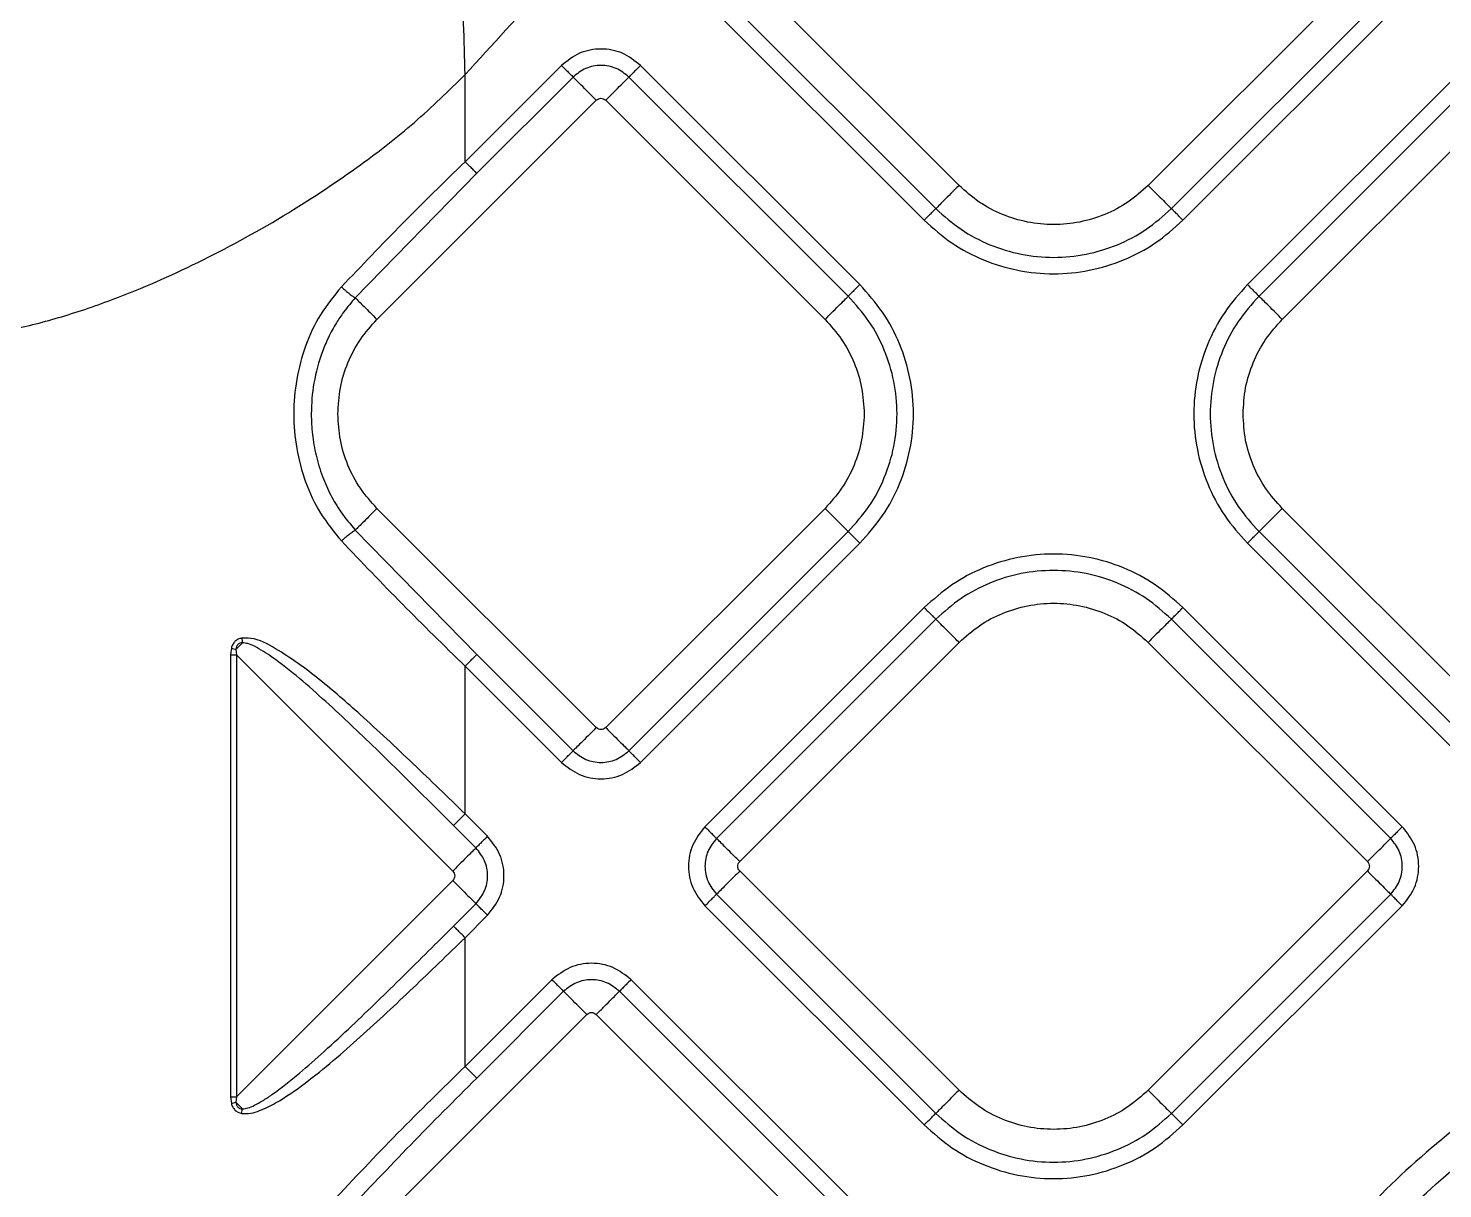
# Model space of a CAD drawing. Extents: x 939 to 1039, y 781 to 934.
# Drawn here: x 976.595 to 980.844, y 843.069 to 846.557 of the extents above; entities that cross this region are included whole.
import ezdxf

# ---------------------------------------------------------------- set-up
doc = ezdxf.new("R2010")
doc.units = 0
doc.header["$MEASUREMENT"] = 0
doc.layers.add('1', color=4, linetype='Continuous')

# ---------------------------------------------------------------- blocks, each defined once
blk = doc.blocks.new('Envoy')
at = {"layer": '1', "color": 3, "linetype": 'Continuous', "lineweight": 25}
for p, q in [((40.7371, 46.9102), (40.0782, 47.5691)), ((41.964, 47.5691), (41.3052, 46.9102)), ((39.9737, 47.4645), (40.6325, 46.8056)), ((40.0085, 47.4993), (40.6674, 46.8405)), ((41.3749, 46.8405), (42.0338, 47.4993)), ((41.4098, 46.8056), (42.0686, 47.4645)), ((39.5427, 47.2709), (39.2532, 46.9815)), ((40.439, 46.6121), (39.7802, 47.2709)), ((42.2622, 47.2709), (41.6034, 46.6121)), ((39.2532, 46.9815), (39.2532, 47.2433)), ((39.5776, 47.2361), (39.2881, 46.9466)), ((40.4041, 46.5773), (39.7453, 47.2361)), ((42.297, 47.2361), (41.6382, 46.5772)), ((38.9884, 46.5075), (39.6473, 47.1664)), ((39.6756, 47.1664), (40.3344, 46.5075)), ((41.7079, 46.5075), (42.3668, 47.1663)), ((39.2881, 46.9466), (38.9234, 46.5726)), ((39.6473, 45.2806), (38.9884, 45.9394)), ((40.3344, 45.9394), (39.6756, 45.2806)), ((42.3668, 45.2805), (41.7079, 45.9394)), ((38.9234, 45.8744), (39.2881, 45.5003)), ((39.7453, 45.2108), (40.4041, 45.8697)), ((41.6382, 45.8696), (42.297, 45.2108)), ((39.7802, 45.176), (40.439, 45.8348)), ((41.6034, 45.8348), (42.2622, 45.176)), ((40.6325, 45.6413), (39.9737, 44.9825)), ((42.0686, 44.9825), (41.4098, 45.6413)), ((40.6674, 45.6064), (40.0086, 44.9476)), ((42.0338, 44.9476), (41.375, 45.6064)), ((38.5509, 45.5195), (38.5486, 45.4992)), ((38.5509, 45.5195), (38.5647, 45.5157)), ((38.5647, 45.5157), (38.5847, 45.5357)), ((38.5647, 45.5157), (38.5662, 45.4992)), ((40.0783, 44.8778), (40.7371, 45.5367)), ((41.3052, 45.5367), (41.9641, 44.8778)), ((38.5486, 45.4992), (38.5486, 44.1712)), ((38.5486, 45.4992), (38.5662, 45.4992)), ((38.5662, 45.4992), (38.5662, 44.1712)), ((39.2161, 44.8493), (38.5662, 45.4992)), ((39.2881, 45.5003), (39.5776, 45.2108)), ((39.2532, 45.0213), (39.2532, 45.4655)), ((39.2532, 45.4655), (39.5427, 45.176)), ((39.3206, 44.9539), (39.2532, 45.0213)), ((39.2858, 44.9191), (39.2184, 44.9865)), ((40.7371, 44.1907), (40.0783, 44.8496)), ((41.9641, 44.8496), (41.3052, 44.1907)), ((39.2161, 44.8211), (38.5662, 44.1712)), ((39.2184, 44.6839), (39.2858, 44.7513)), ((39.9737, 44.745), (40.6325, 44.0862)), ((40.0086, 44.7798), (40.6674, 44.121)), ((41.375, 44.121), (42.0338, 44.7798)), ((41.4098, 44.0862), (42.0686, 44.745)), ((39.2532, 44.6491), (39.3206, 44.7165)), ((39.2532, 44.262), (39.2532, 44.6491)), ((39.5142, 44.5229), (39.2532, 44.262)), ((40.4105, 43.8641), (39.7517, 44.5229)), ((39.549, 44.4881), (39.2881, 44.2271)), ((40.3756, 43.8292), (39.7168, 44.4881)), ((38.9599, 43.7595), (39.6188, 44.4183)), ((39.647, 44.4183), (40.3059, 43.7595)), ((38.5486, 44.1712), (38.5509, 44.1509)), ((38.5486, 44.1712), (38.5662, 44.1712)), ((38.5509, 44.1509), (38.5647, 44.1547)), ((38.5662, 44.1712), (38.5647, 44.1547)), ((38.5647, 44.1547), (38.5847, 44.1347)), ((38.5817, 44.121), (38.5847, 44.1347))]:
    blk.add_line(p, q, dxfattribs=at)
for radius in [1.7912, 1.7467]:
    blk.add_circle((43.7375, 42.346), radius, dxfattribs=at)
for points, knots in [([(39.2532, 47.2433), (39.2506, 47.3458), (39.2452, 47.5511), (39.2024, 47.8561), (39.1357, 48.1547), (39.056, 48.4098), (38.9754, 48.6225), (38.9001, 48.7975), (38.8219, 48.9619), (38.7453, 49.1121), (38.6736, 49.2469), (38.6379, 49.3173), (38.6197, 49.3531)], [0, 0, 0, 0, 0.113755, 0.227911, 0.343536, 0.462065, 0.543622, 0.627844, 0.71531, 0.806472, 0.901482, 1, 1, 1, 1]), ([(38.1119, 49.0837), (38.0578, 48.9853), (37.9502, 48.7893), (37.8141, 48.4754), (37.6993, 48.1533), (37.5966, 47.7902), (37.5139, 47.385), (37.4569, 46.9381), (37.4498, 46.6385), (37.4462, 46.4894)], [0, 0, 0, 0, 0.131994, 0.26281, 0.390742, 0.516014, 0.67964, 0.840565, 1, 1, 1, 1]), ([(39.2532, 47.2433), (39.4167, 47.422), (39.743, 47.7788), (40.0363, 48.1632), (40.1827, 48.3551)], [0, 0, 0, 0, 0.500875, 1, 1, 1, 1]), ([(39.7802, 47.2709), (39.7628, 47.2847), (39.7281, 47.3121), (39.6614, 47.3241), (39.5948, 47.3121), (39.56, 47.2847), (39.5427, 47.2709)], [0, 0, 0, 0, 0.250069, 0.499984, 0.749929, 1, 1, 1, 1]), ([(39.5427, 47.2709), (39.5468, 47.2668), (39.5551, 47.2585), (39.5659, 47.2477), (39.5742, 47.2394), (39.5764, 47.2372), (39.5776, 47.2361)], [0, 0, 0, 0, 0.250002, 0.5, 0.75, 1, 1, 1, 1]), ([(39.7453, 47.2361), (39.733, 47.2458), (39.7085, 47.2651), (39.6614, 47.2737), (39.6144, 47.2651), (39.5898, 47.2458), (39.5776, 47.2361)], [0, 0, 0, 0, 0.249859, 0.499982, 0.750123, 1, 1, 1, 1]), ([(39.7802, 47.2709), (39.776, 47.2668), (39.7677, 47.2585), (39.7569, 47.2477), (39.7486, 47.2394), (39.7464, 47.2372), (39.7453, 47.2361)], [0, 0, 0, 0, 0.250011, 0.500006, 0.750003, 1, 1, 1, 1]), ([(37.4462, 46.4894), (37.4697, 46.4806), (37.5165, 46.4631), (37.601, 46.4513), (37.6943, 46.4498), (37.8076, 46.4604), (37.9424, 46.4865), (38.099, 46.5317), (38.289, 46.6021), (38.5148, 46.7066), (38.7433, 46.8372), (38.9397, 46.9706), (39.1042, 47.097), (39.2033, 47.1943), (39.2532, 47.2433)], [0, 0, 0, 0, 0.064565, 0.128261, 0.191609, 0.254515, 0.337588, 0.419783, 0.501227, 0.623227, 0.747624, 0.831483, 0.915164, 1, 1, 1, 1]), ([(39.6473, 47.1664), (39.639, 47.1746), (39.6224, 47.1912), (39.6008, 47.2129), (39.5842, 47.2295), (39.5798, 47.2339), (39.5776, 47.2361)], [0, 0, 0, 0, 0.249997, 0.499995, 0.74999, 1, 1, 1, 1]), ([(39.6756, 47.1664), (39.6838, 47.1746), (39.7004, 47.1912), (39.722, 47.2129), (39.7386, 47.2295), (39.7431, 47.2339), (39.7453, 47.2361)], [0, 0, 0, 0, 0.250003, 0.5, 0.74999, 1, 1, 1, 1]), ([(39.6473, 47.1664), (39.6494, 47.168), (39.6535, 47.1713), (39.6614, 47.1727), (39.6693, 47.1713), (39.6735, 47.168), (39.6756, 47.1664)], [0, 0, 0, 0, 0.25024, 0.499997, 0.749792, 1, 1, 1, 1]), ([(39.2532, 46.9815), (39.1899, 46.9197), (39.0633, 46.7962), (38.9422, 46.6688), (38.8816, 46.6051)], [0, 0, 0, 0, 0.499753, 1, 1, 1, 1]), ([(39.2881, 46.9466), (39.287, 46.9477), (39.2848, 46.9499), (39.2765, 46.9582), (39.2656, 46.9691), (39.2574, 46.9773), (39.2532, 46.9815)], [0, 0, 0, 0, 0.250001, 0.500004, 0.749994, 1, 1, 1, 1]), ([(40.7371, 46.9102), (40.7288, 46.9019), (40.7123, 46.8854), (40.6906, 46.8637), (40.674, 46.8471), (40.6696, 46.8427), (40.6674, 46.8405)], [0, 0, 0, 0, 0.2499986, 0.499996, 0.7499894, 1, 1, 1, 1]), ([(41.3052, 46.9102), (41.2856, 46.8927), (41.2463, 46.8576), (41.1757, 46.8209), (41.1001, 46.7977), (41.0211, 46.79), (40.9422, 46.7977), (40.8666, 46.8209), (40.796, 46.8576), (40.7567, 46.8927), (40.7371, 46.9102)], [0, 0, 0, 0, 0.125, 0.25, 0.375, 0.5, 0.625, 0.749999, 0.875, 1, 1, 1, 1]), ([(41.3052, 46.9102), (41.3135, 46.9019), (41.33, 46.8854), (41.3517, 46.8637), (41.3683, 46.8471), (41.3727, 46.8427), (41.3749, 46.8405)], [0, 0, 0, 0, 0.250001, 0.499998, 0.749991, 1, 1, 1, 1]), ([(40.6325, 46.8056), (40.6366, 46.8098), (40.6449, 46.8181), (40.6557, 46.8289), (40.664, 46.8372), (40.6663, 46.8394), (40.6674, 46.8405)], [0, 0, 0, 0, 0.2500041, 0.4999994, 0.750001, 1, 1, 1, 1]), ([(40.6674, 46.8405), (40.6918, 46.8187), (40.7408, 46.775), (40.8286, 46.7292), (40.9229, 46.7004), (41.0211, 46.6908), (41.1194, 46.7004), (41.2137, 46.7292), (41.3015, 46.775), (41.3505, 46.8187), (41.3749, 46.8405)], [0, 0, 0, 0, 0.125, 0.25, 0.375, 0.5, 0.625, 0.75, 0.875, 1, 1, 1, 1]), ([(41.4098, 46.8056), (41.4057, 46.8098), (41.3974, 46.8181), (41.3866, 46.8289), (41.3783, 46.8372), (41.376, 46.8394), (41.3749, 46.8405)], [0, 0, 0, 0, 0.250004, 0.499998, 0.749999, 1, 1, 1, 1]), ([(40.6325, 46.8056), (40.6594, 46.7816), (40.7131, 46.7337), (40.8096, 46.6834), (40.9132, 46.6517), (41.0211, 46.6411), (41.1291, 46.6517), (41.2327, 46.6834), (41.3291, 46.7337), (41.3829, 46.7816), (41.4098, 46.8056)], [0, 0, 0, 0, 0.1249999, 0.25, 0.375, 0.5, 0.625, 0.75, 0.8750001, 1, 1, 1, 1]), ([(38.8816, 46.6051), (38.8595, 46.578), (38.8154, 46.524), (38.7713, 46.4286), (38.7443, 46.3276), (38.7355, 46.2235), (38.7443, 46.1193), (38.7713, 46.0184), (38.8154, 45.9229), (38.8595, 45.8689), (38.8816, 45.8419)], [0, 0, 0, 0, 0.1259342, 0.2511357, 0.3757568, 0.4999987, 0.6242495, 0.7488604, 0.8740576, 1, 1, 1, 1]), ([(38.9234, 46.5726), (38.9113, 46.5586), (38.8906, 46.5346), (38.864, 46.4942), (38.8424, 46.4547), (38.8172, 46.3952), (38.7965, 46.3185), (38.7894, 46.234), (38.7935, 46.1611), (38.8044, 46.098), (38.8229, 46.0367), (38.8482, 45.98), (38.8804, 45.9251), (38.9082, 45.8923), (38.9234, 45.8744)], [0, 0, 0, 0, 0.072751, 0.12458, 0.190163, 0.249516, 0.378223, 0.499942, 0.580402, 0.663867, 0.750555, 0.831051, 0.907675, 1, 1, 1, 1]), ([(38.8816, 46.6051), (38.8857, 46.6014), (38.8937, 46.5941), (38.9057, 46.5843), (38.9164, 46.5765), (38.9211, 46.5739), (38.9234, 46.5726)], [0, 0, 0, 0, 0.250005, 0.5000115, 0.7500077, 1, 1, 1, 1]), ([(38.9234, 46.5726), (38.9267, 46.5693), (38.9331, 46.5628), (38.949, 46.547), (38.9678, 46.5282), (38.9816, 46.5144), (38.9884, 46.5075)], [0, 0, 0, 0, 0.2499938, 0.5000034, 0.7500036, 1, 1, 1, 1]), ([(40.3344, 46.5075), (40.3427, 46.5158), (40.3592, 46.5324), (40.3809, 46.554), (40.3975, 46.5706), (40.4019, 46.575), (40.4041, 46.5773)], [0, 0, 0, 0, 0.250001, 0.499996, 0.749991, 1, 1, 1, 1]), ([(40.439, 46.6121), (40.4348, 46.608), (40.4266, 46.5997), (40.4157, 46.5889), (40.4074, 46.5806), (40.4052, 46.5784), (40.4041, 46.5773)], [0, 0, 0, 0, 0.250009, 0.5000032, 0.75, 1, 1, 1, 1]), ([(40.4041, 45.8697), (40.426, 45.8942), (40.4696, 45.9431), (40.5154, 46.0309), (40.5443, 46.1252), (40.5539, 46.2235), (40.5443, 46.3217), (40.5154, 46.416), (40.4696, 46.5038), (40.426, 46.5528), (40.4041, 46.5773)], [0, 0, 0, 0, 0.125, 0.25, 0.375, 0.5, 0.625, 0.75, 0.875, 1, 1, 1, 1]), ([(40.439, 45.8348), (40.463, 45.8617), (40.5109, 45.9155), (40.5612, 46.012), (40.5929, 46.1155), (40.6035, 46.2235), (40.5929, 46.3314), (40.5612, 46.435), (40.5109, 46.5315), (40.463, 46.5852), (40.439, 46.6121)], [0, 0, 0, 0, 0.125, 0.25, 0.375, 0.5, 0.625, 0.75, 0.875, 1, 1, 1, 1]), ([(41.6034, 46.6121), (41.5794, 46.5852), (41.5314, 46.5314), (41.4811, 46.4349), (41.4494, 46.3314), (41.4389, 46.2234), (41.4494, 46.1155), (41.4811, 46.0119), (41.5314, 45.9154), (41.5794, 45.8617), (41.6034, 45.8348)], [0, 0, 0, 0, 0.1250002, 0.25, 0.375, 0.5, 0.625, 0.75, 0.8749998, 1, 1, 1, 1]), ([(41.6382, 46.5772), (41.6164, 46.5528), (41.5727, 46.5038), (41.5269, 46.416), (41.4981, 46.3217), (41.4885, 46.2234), (41.4981, 46.1252), (41.5269, 46.0309), (41.5727, 45.9431), (41.6164, 45.8941), (41.6382, 45.8696)], [0, 0, 0, 0, 0.1249998, 0.2499999, 0.375, 0.5, 0.625, 0.7500001, 0.8750003, 1, 1, 1, 1]), ([(41.6034, 46.6121), (41.6075, 46.6079), (41.6158, 46.5997), (41.6266, 46.5888), (41.6349, 46.5805), (41.6371, 46.5783), (41.6382, 46.5772)], [0, 0, 0, 0, 0.2500041, 0.4999994, 0.750001, 1, 1, 1, 1]), ([(41.7079, 46.5075), (41.6997, 46.5158), (41.6831, 46.5323), (41.6614, 46.554), (41.6448, 46.5706), (41.6404, 46.575), (41.6382, 46.5772)], [0, 0, 0, 0, 0.249998, 0.499996, 0.749989, 1, 1, 1, 1]), ([(38.8708, 46.2235), (38.8723, 46.2498), (38.8752, 46.3024), (38.8993, 46.3781), (38.9358, 46.4486), (38.9709, 46.4879), (38.9884, 46.5075)], [0, 0, 0, 0, 0.25, 0.500001, 0.750001, 1, 1, 1, 1]), ([(40.3344, 46.5075), (40.3519, 46.4879), (40.387, 46.4486), (40.4236, 46.3781), (40.4476, 46.3024), (40.4506, 46.2498), (40.4521, 46.2235)], [0, 0, 0, 0, 0.25, 0.5, 0.75, 1, 1, 1, 1]), ([(41.5903, 46.2234), (41.5918, 46.2497), (41.5947, 46.3023), (41.6188, 46.378), (41.6553, 46.4486), (41.6904, 46.4879), (41.7079, 46.5075)], [0, 0, 0, 0, 0.25, 0.500001, 0.750001, 1, 1, 1, 1]), ([(38.9884, 45.9394), (38.9709, 45.9591), (38.9358, 45.9983), (38.8993, 46.0689), (38.8752, 46.1446), (38.8723, 46.1972), (38.8708, 46.2235)], [0, 0, 0, 0, 0.249999, 0.5, 0.75, 1, 1, 1, 1]), ([(40.4521, 46.2235), (40.4506, 46.1972), (40.4476, 46.1446), (40.4236, 46.0689), (40.387, 45.9983), (40.3519, 45.9591), (40.3344, 45.9394)], [0, 0, 0, 0, 0.25, 0.5, 0.75, 1, 1, 1, 1]), ([(41.7079, 45.9394), (41.6904, 45.959), (41.6553, 45.9983), (41.6188, 46.0688), (41.5947, 46.1445), (41.5918, 46.1971), (41.5903, 46.2234)], [0, 0, 0, 0, 0.249999, 0.499999, 0.75, 1, 1, 1, 1]), ([(38.9884, 45.9394), (38.9816, 45.9325), (38.9678, 45.9188), (38.949, 45.9), (38.9331, 45.8841), (38.9267, 45.8776), (38.9234, 45.8744)], [0, 0, 0, 0, 0.249997, 0.499997, 0.750006, 1, 1, 1, 1]), ([(40.3344, 45.9394), (40.3427, 45.9311), (40.3592, 45.9146), (40.3809, 45.8929), (40.3975, 45.8763), (40.4019, 45.8719), (40.4041, 45.8697)], [0, 0, 0, 0, 0.2500007, 0.4999956, 0.7499907, 1, 1, 1, 1]), ([(41.7079, 45.9394), (41.6997, 45.9311), (41.6831, 45.9145), (41.6614, 45.8929), (41.6448, 45.8763), (41.6404, 45.8719), (41.6382, 45.8696)], [0, 0, 0, 0, 0.249998, 0.499996, 0.749989, 1, 1, 1, 1]), ([(38.8816, 45.8419), (38.8857, 45.8455), (38.8937, 45.8529), (38.9057, 45.8626), (38.9164, 45.8705), (38.9211, 45.8731), (38.9234, 45.8744)], [0, 0, 0, 0, 0.250005, 0.500011, 0.750008, 1, 1, 1, 1]), ([(40.439, 45.8348), (40.4348, 45.839), (40.4266, 45.8472), (40.4157, 45.8581), (40.4074, 45.8664), (40.4052, 45.8686), (40.4041, 45.8697)], [0, 0, 0, 0, 0.250009, 0.500003, 0.75, 1, 1, 1, 1]), ([(41.6034, 45.8348), (41.6075, 45.8389), (41.6158, 45.8472), (41.6266, 45.858), (41.6349, 45.8663), (41.6371, 45.8685), (41.6382, 45.8696)], [0, 0, 0, 0, 0.250004, 0.5, 0.750001, 1, 1, 1, 1]), ([(38.8816, 45.8419), (38.9422, 45.7781), (39.0633, 45.6507), (39.1899, 45.5272), (39.2532, 45.4655)], [0, 0, 0, 0, 0.500257, 1, 1, 1, 1]), ([(41.4098, 45.6413), (41.3829, 45.6653), (41.3292, 45.7132), (41.2327, 45.7635), (41.1291, 45.7952), (41.0212, 45.8058), (40.9132, 45.7952), (40.8097, 45.7635), (40.7132, 45.7132), (40.6594, 45.6653), (40.6325, 45.6413)], [0, 0, 0, 0, 0.125, 0.25, 0.375, 0.5, 0.625, 0.75, 0.875, 1, 1, 1, 1]), ([(41.375, 45.6064), (41.3505, 45.6282), (41.3016, 45.6719), (41.2137, 45.7177), (41.1195, 45.7465), (41.0212, 45.7561), (40.9229, 45.7465), (40.8286, 45.7177), (40.7408, 45.6719), (40.6919, 45.6282), (40.6674, 45.6064)], [0, 0, 0, 0, 0.125, 0.25, 0.375, 0.5, 0.625, 0.75, 0.875, 1, 1, 1, 1]), ([(40.6325, 45.6413), (40.6367, 45.6371), (40.6449, 45.6288), (40.6558, 45.618), (40.6641, 45.6097), (40.6663, 45.6075), (40.6674, 45.6064)], [0, 0, 0, 0, 0.250005, 0.500001, 0.749999, 1, 1, 1, 1]), ([(40.7371, 45.5367), (40.7568, 45.5542), (40.7961, 45.5893), (40.8666, 45.626), (40.9423, 45.6492), (41.0212, 45.6569), (41.1001, 45.6492), (41.1758, 45.626), (41.2463, 45.5893), (41.2856, 45.5542), (41.3052, 45.5367)], [0, 0, 0, 0, 0.125, 0.25, 0.375001, 0.5, 0.625, 0.75, 0.875, 1, 1, 1, 1]), ([(41.375, 45.6064), (41.3761, 45.6075), (41.3783, 45.6097), (41.3866, 45.618), (41.3974, 45.6288), (41.4057, 45.6371), (41.4098, 45.6413)], [0, 0, 0, 0, 0.25, 0.499997, 0.749991, 1, 1, 1, 1]), ([(40.7371, 45.5367), (40.7288, 45.545), (40.7123, 45.5615), (40.6906, 45.5832), (40.674, 45.5998), (40.6696, 45.6042), (40.6674, 45.6064)], [0, 0, 0, 0, 0.249998, 0.499996, 0.749989, 1, 1, 1, 1]), ([(41.375, 45.6064), (41.3728, 45.6042), (41.3683, 45.5998), (41.3517, 45.5832), (41.3301, 45.5615), (41.3135, 45.545), (41.3052, 45.5367)], [0, 0, 0, 0, 0.250009, 0.500004, 0.749999, 1, 1, 1, 1]), ([(38.5817, 45.5494), (38.5781, 45.5485), (38.5709, 45.5466), (38.5615, 45.5399), (38.5545, 45.5305), (38.5521, 45.5231), (38.5509, 45.5195)], [0, 0, 0, 0, 0.249515, 0.502009, 0.753569, 1, 1, 1, 1]), ([(38.5847, 45.5357), (38.5819, 45.5354), (38.5779, 45.5351), (38.5732, 45.5328), (38.5703, 45.5305), (38.568, 45.5276), (38.5656, 45.5228), (38.5651, 45.5186), (38.5647, 45.5157)], [0, 0, 0, 0, 0.268301, 0.386204, 0.498845, 0.614501, 0.733734, 1, 1, 1, 1]), ([(39.2532, 45.0213), (39.2012, 45.0718), (39.0972, 45.1728), (38.9521, 45.3086), (38.8159, 45.4275), (38.7084, 45.5059), (38.6269, 45.5502), (38.591, 45.5496), (38.5817, 45.5494)], [0, 0, 0, 0, 0.2480216, 0.4963371, 0.6829982, 0.8706435, 0.9664781, 1, 1, 1, 1]), ([(38.5817, 45.5494), (38.5821, 45.5471), (38.583, 45.5425), (38.5841, 45.5379), (38.5847, 45.5357)], [0, 0, 0, 0, 0.5000023, 1, 1, 1, 1]), ([(39.2184, 44.9865), (39.1172, 45.0874), (38.9657, 45.2386), (38.7834, 45.4068), (38.6852, 45.4859), (38.6327, 45.5196), (38.6023, 45.5334), (38.59, 45.535), (38.5847, 45.5357)], [0, 0, 0, 0, 0.50493, 0.756078, 0.880429, 0.95446, 0.980532, 1, 1, 1, 1]), ([(39.2532, 45.4655), (39.2574, 45.4696), (39.2656, 45.4779), (39.2765, 45.4887), (39.2848, 45.497), (39.287, 45.4992), (39.2881, 45.5003)], [0, 0, 0, 0, 0.250005, 0.499996, 0.749998, 1, 1, 1, 1]), ([(39.6473, 45.2806), (39.639, 45.2723), (39.6224, 45.2557), (39.6008, 45.2341), (39.5842, 45.2175), (39.5798, 45.2131), (39.5776, 45.2108)], [0, 0, 0, 0, 0.249998, 0.499995, 0.74999, 1, 1, 1, 1]), ([(39.6756, 45.2806), (39.6735, 45.2789), (39.6693, 45.2757), (39.6614, 45.2742), (39.6535, 45.2757), (39.6494, 45.2789), (39.6473, 45.2806)], [0, 0, 0, 0, 0.250208, 0.500003, 0.749761, 1, 1, 1, 1]), ([(39.6756, 45.2806), (39.6838, 45.2723), (39.7004, 45.2557), (39.722, 45.2341), (39.7386, 45.2175), (39.7431, 45.2131), (39.7453, 45.2108)], [0, 0, 0, 0, 0.250003, 0.5, 0.74999, 1, 1, 1, 1]), ([(39.5427, 45.176), (39.5468, 45.1801), (39.5551, 45.1884), (39.5659, 45.1992), (39.5742, 45.2075), (39.5764, 45.2097), (39.5776, 45.2108)], [0, 0, 0, 0, 0.2500013, 0.4999996, 0.7499994, 1, 1, 1, 1]), ([(39.5776, 45.2108), (39.5898, 45.2012), (39.6144, 45.1818), (39.6614, 45.1732), (39.7085, 45.1818), (39.733, 45.2012), (39.7453, 45.2108)], [0, 0, 0, 0, 0.2498651, 0.4999881, 0.7501231, 1, 1, 1, 1]), ([(39.7802, 45.176), (39.776, 45.1801), (39.7677, 45.1884), (39.7569, 45.1992), (39.7486, 45.2075), (39.7464, 45.2097), (39.7453, 45.2108)], [0, 0, 0, 0, 0.25001, 0.500005, 0.750002, 1, 1, 1, 1]), ([(39.5427, 45.176), (39.56, 45.1623), (39.5948, 45.1348), (39.6614, 45.1228), (39.7281, 45.1348), (39.7628, 45.1623), (39.7802, 45.176)], [0, 0, 0, 0, 0.250066, 0.49998, 0.749929, 1, 1, 1, 1]), ([(39.2184, 44.9865), (39.2195, 44.9876), (39.2217, 44.9898), (39.23, 44.9981), (39.2408, 45.0089), (39.2491, 45.0172), (39.2532, 45.0213)], [0, 0, 0, 0, 0.2499989, 0.4999983, 0.7499863, 1, 1, 1, 1]), ([(39.9737, 44.9825), (39.96, 44.9651), (39.9326, 44.9304), (39.9205, 44.8637), (39.9325, 44.7971), (39.96, 44.7623), (39.9737, 44.745)], [0, 0, 0, 0, 0.2500676, 0.4999825, 0.7499278, 1, 1, 1, 1]), ([(39.9737, 44.9825), (39.9779, 44.9783), (39.9861, 44.97), (39.997, 44.9592), (40.0052, 44.9509), (40.0075, 44.9487), (40.0086, 44.9476)], [0, 0, 0, 0, 0.249996, 0.500001, 0.749997, 1, 1, 1, 1]), ([(42.0686, 44.9825), (42.0645, 44.9783), (42.0562, 44.97), (42.0454, 44.9592), (42.0371, 44.9509), (42.0349, 44.9487), (42.0338, 44.9476)], [0, 0, 0, 0, 0.2500016, 0.5000003, 0.7500001, 1, 1, 1, 1]), ([(42.0686, 44.745), (42.0824, 44.7623), (42.1098, 44.7971), (42.1219, 44.8637), (42.1098, 44.9304), (42.0824, 44.9651), (42.0686, 44.9825)], [0, 0, 0, 0, 0.2500672, 0.4999832, 0.7499297, 1, 1, 1, 1]), ([(39.2858, 44.9191), (39.2836, 44.9168), (39.2791, 44.9124), (39.2625, 44.8958), (39.2409, 44.8742), (39.2243, 44.8576), (39.2161, 44.8493)], [0, 0, 0, 0, 0.250011, 0.500003, 0.750001, 1, 1, 1, 1]), ([(39.3206, 44.9539), (39.3165, 44.9498), (39.3082, 44.9415), (39.2974, 44.9307), (39.2891, 44.9224), (39.2869, 44.9202), (39.2858, 44.9191)], [0, 0, 0, 0, 0.250008, 0.500002, 0.749998, 1, 1, 1, 1]), ([(39.2858, 44.7513), (39.2954, 44.7636), (39.3148, 44.7881), (39.3234, 44.8352), (39.3148, 44.8823), (39.2954, 44.9068), (39.2858, 44.9191)], [0, 0, 0, 0, 0.249878, 0.500015, 0.75014, 1, 1, 1, 1]), ([(39.3206, 44.7165), (39.3343, 44.7338), (39.3618, 44.7686), (39.3738, 44.8352), (39.3618, 44.9018), (39.3343, 44.9366), (39.3206, 44.9539)], [0, 0, 0, 0, 0.25007, 0.500017, 0.749932, 1, 1, 1, 1]), ([(40.0086, 44.9476), (39.9989, 44.9353), (39.9795, 44.9108), (39.971, 44.8637), (39.9795, 44.8167), (39.9989, 44.7921), (40.0086, 44.7798)], [0, 0, 0, 0, 0.2498628, 0.4999859, 0.7501226, 1, 1, 1, 1]), ([(40.0783, 44.8778), (40.07, 44.8861), (40.0534, 44.9027), (40.0318, 44.9243), (40.0152, 44.9409), (40.0108, 44.9454), (40.0086, 44.9476)], [0, 0, 0, 0, 0.249998, 0.499996, 0.749991, 1, 1, 1, 1]), ([(41.9641, 44.8778), (41.9724, 44.8861), (41.9889, 44.9027), (42.0106, 44.9243), (42.0272, 44.9409), (42.0316, 44.9454), (42.0338, 44.9476)], [0, 0, 0, 0, 0.250001, 0.499996, 0.749991, 1, 1, 1, 1]), ([(42.0338, 44.7798), (42.0435, 44.7921), (42.0628, 44.8166), (42.0714, 44.8637), (42.0628, 44.9108), (42.0435, 44.9353), (42.0338, 44.9476)], [0, 0, 0, 0, 0.249862, 0.499986, 0.750124, 1, 1, 1, 1]), ([(40.0783, 44.8496), (40.0766, 44.8516), (40.0734, 44.8558), (40.0719, 44.8637), (40.0734, 44.8716), (40.0766, 44.8758), (40.0783, 44.8778)], [0, 0, 0, 0, 0.250234, 0.5000012, 0.749766, 1, 1, 1, 1]), ([(41.9641, 44.8778), (41.9657, 44.8758), (41.969, 44.8716), (41.9704, 44.8637), (41.969, 44.8558), (41.9657, 44.8516), (41.9641, 44.8496)], [0, 0, 0, 0, 0.250225, 0.499999, 0.749775, 1, 1, 1, 1]), ([(39.2161, 44.8493), (39.2177, 44.8473), (39.221, 44.8431), (39.2224, 44.8352), (39.221, 44.8273), (39.2177, 44.8231), (39.2161, 44.8211)], [0, 0, 0, 0, 0.250196, 0.50013, 0.750059, 1, 1, 1, 1]), ([(40.0783, 44.8496), (40.07, 44.8413), (40.0534, 44.8247), (40.0318, 44.8031), (40.0152, 44.7865), (40.0108, 44.7821), (40.0086, 44.7798)], [0, 0, 0, 0, 0.249998, 0.499996, 0.749991, 1, 1, 1, 1]), ([(41.9641, 44.8496), (41.9724, 44.8413), (41.9889, 44.8247), (42.0106, 44.8031), (42.0272, 44.7865), (42.0316, 44.7821), (42.0338, 44.7798)], [0, 0, 0, 0, 0.250001, 0.499996, 0.74999, 1, 1, 1, 1]), ([(39.2161, 44.8211), (39.2243, 44.8128), (39.2409, 44.7962), (39.2625, 44.7746), (39.2791, 44.758), (39.2836, 44.7535), (39.2858, 44.7513)], [0, 0, 0, 0, 0.249999, 0.499997, 0.749989, 1, 1, 1, 1]), ([(39.3206, 44.7165), (39.3165, 44.7206), (39.3082, 44.7289), (39.2974, 44.7397), (39.2891, 44.748), (39.2869, 44.7502), (39.2858, 44.7513)], [0, 0, 0, 0, 0.250008, 0.500002, 0.749998, 1, 1, 1, 1]), ([(39.9737, 44.745), (39.9779, 44.7491), (39.9861, 44.7574), (39.997, 44.7682), (40.0052, 44.7765), (40.0075, 44.7787), (40.0086, 44.7798)], [0, 0, 0, 0, 0.249997, 0.500001, 0.749998, 1, 1, 1, 1]), ([(42.0686, 44.745), (42.0645, 44.7491), (42.0562, 44.7574), (42.0454, 44.7682), (42.0371, 44.7765), (42.0349, 44.7787), (42.0338, 44.7798)], [0, 0, 0, 0, 0.250002, 0.5, 0.75, 1, 1, 1, 1]), ([(38.5847, 44.1347), (38.59, 44.1354), (38.6023, 44.137), (38.6223, 44.1461), (38.6465, 44.1595), (38.6924, 44.1904), (38.7542, 44.24), (38.8335, 44.3099), (38.9373, 44.4067), (39.0666, 44.5326), (39.1677, 44.6335), (39.2184, 44.6839)], [0, 0, 0, 0, 0.01945, 0.04549, 0.078735, 0.119475, 0.243984, 0.361485, 0.495285, 0.747435, 1, 1, 1, 1]), ([(39.2532, 44.6491), (39.2491, 44.6532), (39.2408, 44.6615), (39.23, 44.6723), (39.2217, 44.6806), (39.2195, 44.6828), (39.2184, 44.6839)], [0, 0, 0, 0, 0.250014, 0.500002, 0.750001, 1, 1, 1, 1]), ([(38.5817, 44.121), (38.591, 44.1207), (38.6093, 44.1201), (38.6439, 44.1316), (38.6998, 44.1594), (38.8025, 44.2317), (38.9388, 44.3493), (39.0972, 44.4977), (39.2012, 44.5986), (39.2532, 44.6491)], [0, 0, 0, 0, 0.03351, 0.06591, 0.129468, 0.255011, 0.504037, 0.752147, 1, 1, 1, 1]), ([(46.2504, 42.1207), (46.2463, 42.2292), (46.2381, 42.4461), (46.1721, 42.766), (46.0679, 43.0748), (45.9235, 43.3674), (45.7423, 43.6385), (45.5273, 43.8837), (45.2821, 44.0988), (45.0109, 44.28), (44.7184, 44.4242), (44.4095, 44.5291), (44.0896, 44.5927), (43.7642, 44.614), (43.4388, 44.5927), (43.1189, 44.5291), (42.81, 44.4242), (42.5175, 44.28), (42.2463, 44.0988), (42.0011, 43.8837), (41.7861, 43.6385), (41.6049, 43.3674), (41.4605, 43.0748), (41.3563, 42.766), (41.2903, 42.4461), (41.2821, 42.2292), (41.278, 42.1207)], [0, 0, 0, 0, 0.041667, 0.083333, 0.125, 0.166667, 0.208333, 0.25, 0.291667, 0.333333, 0.375, 0.416667, 0.458333, 0.5, 0.541667, 0.583333, 0.625, 0.666667, 0.708333, 0.75, 0.791667, 0.833333, 0.875, 0.916667, 0.958333, 1, 1, 1, 1]), ([(39.7517, 44.5229), (39.7343, 44.5366), (39.6996, 44.5641), (39.6329, 44.5761), (39.5663, 44.5641), (39.5315, 44.5366), (39.5142, 44.5229)], [0, 0, 0, 0, 0.250066, 0.499985, 0.749929, 1, 1, 1, 1]), ([(39.5142, 44.5229), (39.5183, 44.5188), (39.5266, 44.5105), (39.5374, 44.4997), (39.5457, 44.4914), (39.5479, 44.4892), (39.549, 44.4881)], [0, 0, 0, 0, 0.2500116, 0.4999981, 0.7499968, 1, 1, 1, 1]), ([(39.7168, 44.4881), (39.7045, 44.4977), (39.68, 44.5171), (39.6329, 44.5257), (39.5859, 44.5171), (39.5613, 44.4977), (39.549, 44.4881)], [0, 0, 0, 0, 0.249861, 0.499985, 0.750122, 1, 1, 1, 1]), ([(39.7517, 44.5229), (39.7475, 44.5188), (39.7392, 44.5105), (39.7284, 44.4997), (39.7201, 44.4914), (39.7179, 44.4892), (39.7168, 44.4881)], [0, 0, 0, 0, 0.2500116, 0.4999981, 0.7499968, 1, 1, 1, 1]), ([(41.3686, 42.1207), (41.3725, 42.2252), (41.3805, 42.4343), (41.4441, 42.7425), (41.5445, 43.0401), (41.6836, 43.3219), (41.8582, 43.5832), (42.0654, 43.8195), (42.3017, 44.0267), (42.563, 44.2013), (42.8448, 44.3403), (43.1424, 44.4413), (43.4506, 44.5026), (43.7642, 44.5231), (44.0778, 44.5026), (44.386, 44.4413), (44.6836, 44.3403), (44.9654, 44.2013), (45.2267, 44.0267), (45.463, 43.8195), (45.6702, 43.5832), (45.8448, 43.3219), (45.9839, 43.0401), (46.0843, 42.7425), (46.1479, 42.4343), (46.1559, 42.2252), (46.1598, 42.1207)], [0, 0, 0, 0, 0.041667, 0.083333, 0.125, 0.166667, 0.208333, 0.25, 0.291667, 0.333333, 0.375, 0.416667, 0.458333, 0.5, 0.541667, 0.583333, 0.625, 0.666667, 0.708333, 0.75, 0.791667, 0.833333, 0.875, 0.916667, 0.958333, 1, 1, 1, 1]), ([(39.6188, 44.4183), (39.6105, 44.4266), (39.5939, 44.4432), (39.5723, 44.4648), (39.5557, 44.4814), (39.5513, 44.4858), (39.549, 44.4881)], [0, 0, 0, 0, 0.249998, 0.499996, 0.749991, 1, 1, 1, 1]), ([(39.647, 44.4183), (39.6553, 44.4266), (39.6719, 44.4432), (39.6935, 44.4648), (39.7101, 44.4814), (39.7146, 44.4858), (39.7168, 44.4881)], [0, 0, 0, 0, 0.249998, 0.499996, 0.749991, 1, 1, 1, 1]), ([(39.6188, 44.4183), (39.6208, 44.42), (39.625, 44.4232), (39.6329, 44.4247), (39.6408, 44.4232), (39.645, 44.42), (39.647, 44.4183)], [0, 0, 0, 0, 0.250231, 0.500018, 0.749769, 1, 1, 1, 1]), ([(39.2532, 44.262), (39.185, 44.1954), (39.0485, 44.0623), (38.9189, 43.9244), (38.8541, 43.8554)], [0, 0, 0, 0, 0.499712, 1, 1, 1, 1]), ([(39.2881, 44.2271), (39.287, 44.2282), (39.2848, 44.2304), (39.2765, 44.2387), (39.2656, 44.2495), (39.2574, 44.2578), (39.2532, 44.262)], [0, 0, 0, 0, 0.250002, 0.500004, 0.749995, 1, 1, 1, 1]), ([(39.2881, 44.2271), (39.2216, 44.1606), (39.0887, 44.0278), (38.9602, 43.8915), (38.896, 43.8234)], [0, 0, 0, 0, 0.500303, 1, 1, 1, 1]), ([(38.5509, 44.1509), (38.5521, 44.1473), (38.5545, 44.1398), (38.5615, 44.1305), (38.5709, 44.1238), (38.5781, 44.1219), (38.5817, 44.121)], [0, 0, 0, 0, 0.246493, 0.498361, 0.750712, 1, 1, 1, 1]), ([(38.5647, 44.1547), (38.5651, 44.1518), (38.5656, 44.1476), (38.568, 44.1428), (38.5703, 44.1399), (38.5732, 44.1376), (38.5779, 44.1353), (38.5819, 44.1349), (38.5847, 44.1347)], [0, 0, 0, 0, 0.266348, 0.385658, 0.501416, 0.613949, 0.731744, 1, 1, 1, 1]), ([(40.7371, 44.1907), (40.7288, 44.1825), (40.7123, 44.1659), (40.6906, 44.1442), (40.674, 44.1276), (40.6696, 44.1232), (40.6674, 44.121)], [0, 0, 0, 0, 0.2499979, 0.499996, 0.7499894, 1, 1, 1, 1]), ([(41.3052, 44.1907), (41.2856, 44.1732), (41.2463, 44.1381), (41.1758, 44.1014), (41.1001, 44.0782), (41.0212, 44.0705), (40.9423, 44.0782), (40.8666, 44.1014), (40.7961, 44.1381), (40.7568, 44.1732), (40.7371, 44.1907)], [0, 0, 0, 0, 0.125, 0.25, 0.375, 0.5, 0.624999, 0.75, 0.875, 1, 1, 1, 1]), ([(41.3052, 44.1907), (41.3135, 44.1825), (41.3301, 44.1659), (41.3517, 44.1442), (41.3683, 44.1276), (41.3728, 44.1232), (41.375, 44.121)], [0, 0, 0, 0, 0.2500005, 0.4999957, 0.7499907, 1, 1, 1, 1]), ([(40.6325, 44.0862), (40.6367, 44.0903), (40.6449, 44.0986), (40.6558, 44.1094), (40.6641, 44.1177), (40.6663, 44.1199), (40.6674, 44.121)], [0, 0, 0, 0, 0.250005, 0.500001, 0.749999, 1, 1, 1, 1]), ([(40.6674, 44.121), (40.6919, 44.0992), (40.7408, 44.0555), (40.8286, 44.0097), (40.9229, 43.9809), (41.0212, 43.9713), (41.1195, 43.9809), (41.2137, 44.0097), (41.3016, 44.0555), (41.3505, 44.0992), (41.375, 44.121)], [0, 0, 0, 0, 0.125, 0.25, 0.375, 0.5, 0.625, 0.75, 0.875, 1, 1, 1, 1]), ([(41.4098, 44.0862), (41.4057, 44.0903), (41.3974, 44.0986), (41.3866, 44.1094), (41.3783, 44.1177), (41.3761, 44.1199), (41.375, 44.121)], [0, 0, 0, 0, 0.250009, 0.500004, 0.75, 1, 1, 1, 1]), ([(40.6325, 44.0862), (40.6594, 44.0622), (40.7132, 44.0142), (40.8097, 43.9639), (40.9132, 43.9322), (41.0212, 43.9216), (41.1291, 43.9322), (41.2327, 43.9639), (41.3292, 44.0142), (41.3829, 44.0622), (41.4098, 44.0862)], [0, 0, 0, 0, 0.125, 0.25, 0.375, 0.5, 0.625, 0.75, 0.875, 1, 1, 1, 1])]:
    blk.add_open_spline(points, degree=3, knots=knots, dxfattribs=at)

msp = doc.modelspace()

# ---------------------------------------------------------------- block references
at = {"layer": '1'}
msp.add_blockref('Envoy', (938.6538, 799.1744), dxfattribs=at)

doc.saveas('drawing.dxf')
